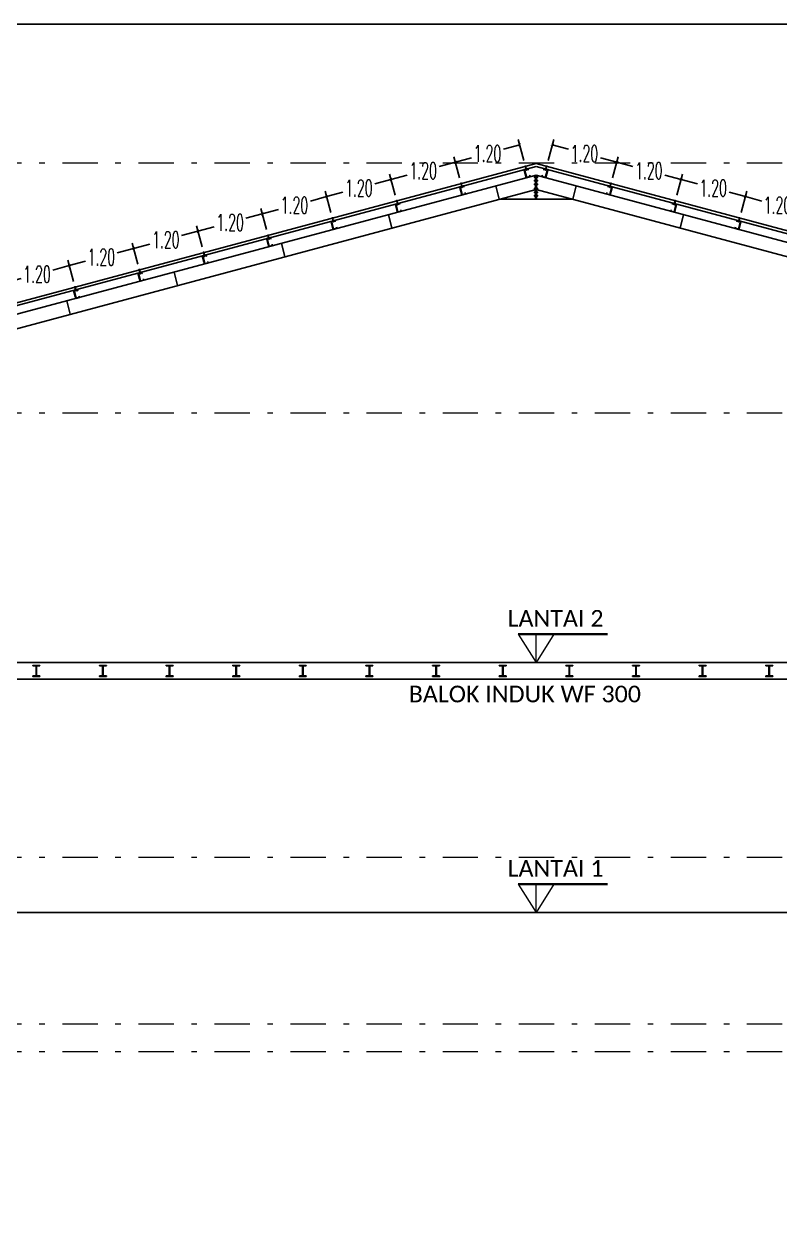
# Model space of a CAD drawing. Header units: millimetres. Extents: x 2175 to 3376, y 1504 to 1740.
# Drawn here: x 3038.03 to 3051.65, y 1659.53 to 1681.17 of the extents above; entities that cross this region are included whole.
import ezdxf

# ---------------------------------------------------------------- set-up
doc = ezdxf.new("R2010")
doc.units = ezdxf.units.MM
doc.linetypes.add('DASHDOT2', pattern=[12.7, 6.35, -3.175, 0, -3.175])
doc.linetypes.add('DASHED', pattern=[19.05, 12.7, -6.35])
for name, color, linetype in [('A', 7, 'Continuous'), ('GR', 7, 'Continuous'), ('KOP TEKS', 1, 'Continuous'), ('SUNGAI', 150, 'Continuous'), ('TEXT', 7, 'Continuous')]:
    doc.layers.add(name, color=color, linetype=linetype)
doc.layers.add('Garis Dim', color=131, linetype='DASHED', lineweight=9)
doc.layers.add('TANGGA', color=223, linetype='Continuous', lineweight=9)
doc.styles.add('-DIM2', font='simplex.shx', dxfattribs={"width": 0.55})
doc.styles.get("Standard").update_dxf_attribs({"font": 'arial.ttf'})
doc.dimstyles.new('DIMENSI POTONGAN', dxfattribs={"dimtxt": 0.3, "dimasz": 0.05, "dimexe": 0.1, "dimexo": 0.1, "dimgap": 0.05, "dimtad": 0, "dimtih": 1, "dimtoh": 1, "dimrnd": 0.0025, "dimzin": 0, "dimdsep": 46, "dimtxsty": '-DIM2', "dimblk": 'ARCHTICK', "dimcen": 0.1, "dimclrd": 1, "dimclre": 1, "dimclrt": 2, "dimadec": 0, "dimazin": 0, "dimtfac": 1, "dimtofl": 0, "dimtmove": 0, "dimatfit": 3, "dimldrblk": 'ARCHTICK', "dimfxl": 0.18, "dimtolj": 1, "dimtzin": 0, "dimarcsym": 0})

# ---------------------------------------------------------------- blocks, each defined once
blk = doc.blocks.new('_ArchTick')
at = {"color": 0, "linetype": 'ByBlock', "const_width": 0.15}
blk.add_lwpolyline([(-0.5, -0.5), (0.5, 0.5)], dxfattribs=at)
blk = doc.blocks.new('*D970')
at = {"layer": 'Defpoints', "color": 0, "transparency": 16777216}
for p in [(3045.799, 1678.685), (3047.059, 1678.616), (3045.9, 1678.306)]:
    blk.add_point(p, dxfattribs=at)
at = {"layer": 'TANGGA', "color": 1, "lineweight": -2, "transparency": 16777216}
for p, q in [((3046.958, 1678.996), (3046.664, 1678.917)), ((3047.034, 1678.713), (3046.932, 1679.092)), ((3045.874, 1678.402), (3045.773, 1678.782)), ((3045.799, 1678.685), (3046.092, 1678.764))]:
    blk.add_line(p, q, dxfattribs=at)
at = {"layer": 'TANGGA', "color": 1, "lineweight": -2, "transparency": 16777216, "xscale": 0.05, "yscale": 0.05, "zscale": 0.05}
for p, rotation in [((3046.958, 1678.996), 15.00000000002441), ((3045.799, 1678.685), 195.0000000000244)]:
    blk.add_blockref('_ArchTick', p, dxfattribs=dict(at, rotation=rotation))
at = {"layer": 'TANGGA', "color": 2, "transparency": 16777216, "insert": (3046.378, 1678.84), "char_height": 0.3, "attachment_point": 5, "style": '-DIM2'}
blk.add_mtext('\\A1;1.20', dxfattribs=at)
blk = doc.blocks.new('*D971')
at = {"layer": 'Defpoints', "color": 0, "transparency": 16777216}
for p in [(3044.639, 1678.375), (3045.9, 1678.306), (3044.741, 1677.995)]:
    blk.add_point(p, dxfattribs=at)
at = {"layer": 'TANGGA', "color": 1, "lineweight": -2, "transparency": 16777216}
for p, q in [((3045.874, 1678.402), (3045.773, 1678.782)), ((3045.799, 1678.685), (3045.505, 1678.606)), ((3044.715, 1678.092), (3044.614, 1678.471)), ((3044.639, 1678.375), (3044.933, 1678.453))]:
    blk.add_line(p, q, dxfattribs=at)
at = {"layer": 'TANGGA', "color": 1, "lineweight": -2, "transparency": 16777216, "xscale": 0.05, "yscale": 0.05, "zscale": 0.05}
for p, rotation in [((3045.799, 1678.685), 15.00000000000346), ((3044.639, 1678.375), 195.0000000000034)]:
    blk.add_blockref('_ArchTick', p, dxfattribs=dict(at, rotation=rotation))
at = {"layer": 'TANGGA', "color": 2, "transparency": 16777216, "insert": (3045.219, 1678.53), "char_height": 0.3, "attachment_point": 5, "style": '-DIM2'}
blk.add_mtext('\\A1;1.20', dxfattribs=at)
blk = doc.blocks.new('*D972')
at = {"layer": 'Defpoints', "color": 0, "transparency": 16777216}
for p in [(3043.48, 1678.064), (3044.741, 1677.995), (3043.582, 1677.684)]:
    blk.add_point(p, dxfattribs=at)
at = {"layer": 'TANGGA', "color": 1, "lineweight": -2, "transparency": 16777216}
for p, q in [((3044.639, 1678.375), (3044.346, 1678.296)), ((3044.715, 1678.092), (3044.614, 1678.471)), ((3043.556, 1677.781), (3043.454, 1678.161)), ((3043.48, 1678.064), (3043.774, 1678.143))]:
    blk.add_line(p, q, dxfattribs=at)
at = {"layer": 'TANGGA', "color": 1, "lineweight": -2, "transparency": 16777216, "xscale": 0.05, "yscale": 0.05, "zscale": 0.05}
for p, rotation in [((3044.639, 1678.375), 15.00000000000346), ((3043.48, 1678.064), 195.0000000000034)]:
    blk.add_blockref('_ArchTick', p, dxfattribs=dict(at, rotation=rotation))
at = {"layer": 'TANGGA', "color": 2, "transparency": 16777216, "insert": (3044.06, 1678.219), "char_height": 0.3, "attachment_point": 5, "style": '-DIM2'}
blk.add_mtext('\\A1;1.20', dxfattribs=at)
blk = doc.blocks.new('*D973')
at = {"layer": 'Defpoints', "color": 0, "transparency": 16777216}
for p in [(3042.321, 1677.753), (3043.582, 1677.684), (3042.423, 1677.374)]:
    blk.add_point(p, dxfattribs=at)
at = {"layer": 'TANGGA', "color": 1, "lineweight": -2, "transparency": 16777216}
for p, q in [((3043.48, 1678.064), (3043.187, 1677.985)), ((3043.556, 1677.781), (3043.454, 1678.161)), ((3042.397, 1677.47), (3042.295, 1677.85)), ((3042.321, 1677.753), (3042.615, 1677.832))]:
    blk.add_line(p, q, dxfattribs=at)
at = {"layer": 'TANGGA', "color": 1, "lineweight": -2, "transparency": 16777216, "xscale": 0.05, "yscale": 0.05, "zscale": 0.05}
for p, rotation in [((3043.48, 1678.064), 15.00000000002441), ((3042.321, 1677.753), 195.0000000000244)]:
    blk.add_blockref('_ArchTick', p, dxfattribs=dict(at, rotation=rotation))
at = {"layer": 'TANGGA', "color": 2, "transparency": 16777216, "insert": (3042.901, 1677.909), "char_height": 0.3, "attachment_point": 5, "style": '-DIM2'}
blk.add_mtext('\\A1;1.20', dxfattribs=at)
blk = doc.blocks.new('*D974')
at = {"layer": 'Defpoints', "color": 0, "transparency": 16777216}
for p in [(3041.162, 1677.443), (3042.423, 1677.374), (3041.264, 1677.063)]:
    blk.add_point(p, dxfattribs=at)
at = {"layer": 'TANGGA', "color": 1, "lineweight": -2, "transparency": 16777216}
for p, q in [((3042.397, 1677.47), (3042.295, 1677.85)), ((3042.321, 1677.753), (3042.027, 1677.675)), ((3041.238, 1677.16), (3041.136, 1677.539)), ((3041.162, 1677.443), (3041.456, 1677.522))]:
    blk.add_line(p, q, dxfattribs=at)
at = {"layer": 'TANGGA', "color": 1, "lineweight": -2, "transparency": 16777216, "xscale": 0.05, "yscale": 0.05, "zscale": 0.05}
for p, rotation in [((3042.321, 1677.753), 15.00000000000346), ((3041.162, 1677.443), 195.0000000000034)]:
    blk.add_blockref('_ArchTick', p, dxfattribs=dict(at, rotation=rotation))
at = {"layer": 'TANGGA', "color": 2, "transparency": 16777216, "insert": (3041.742, 1677.598), "char_height": 0.3, "attachment_point": 5, "style": '-DIM2'}
blk.add_mtext('\\A1;1.20', dxfattribs=at)
blk = doc.blocks.new('*D975')
at = {"layer": 'Defpoints', "color": 0, "transparency": 16777216}
for p in [(3040.003, 1677.132), (3041.264, 1677.063), (3040.105, 1676.753)]:
    blk.add_point(p, dxfattribs=at)
at = {"layer": 'TANGGA', "color": 1, "lineweight": -2, "transparency": 16777216}
for p, q in [((3041.162, 1677.443), (3040.868, 1677.364)), ((3041.238, 1677.16), (3041.136, 1677.539)), ((3040.079, 1676.849), (3039.977, 1677.229)), ((3040.003, 1677.132), (3040.297, 1677.211))]:
    blk.add_line(p, q, dxfattribs=at)
at = {"layer": 'TANGGA', "color": 1, "lineweight": -2, "transparency": 16777216, "xscale": 0.05, "yscale": 0.05, "zscale": 0.05}
for p, rotation in [((3041.162, 1677.443), 15.00000000000346), ((3040.003, 1677.132), 195.0000000000034)]:
    blk.add_blockref('_ArchTick', p, dxfattribs=dict(at, rotation=rotation))
at = {"layer": 'TANGGA', "color": 2, "transparency": 16777216, "insert": (3040.583, 1677.288), "char_height": 0.3, "attachment_point": 5, "style": '-DIM2'}
blk.add_mtext('\\A1;1.20', dxfattribs=at)
blk = doc.blocks.new('*D976')
at = {"layer": 'Defpoints', "color": 0, "transparency": 16777216}
for p in [(3038.844, 1676.822), (3040.105, 1676.753), (3038.946, 1676.442)]:
    blk.add_point(p, dxfattribs=at)
at = {"layer": 'TANGGA', "color": 1, "lineweight": -2, "transparency": 16777216}
for p, q in [((3040.079, 1676.849), (3039.977, 1677.229)), ((3040.003, 1677.132), (3039.709, 1677.054)), ((3038.92, 1676.539), (3038.818, 1676.918)), ((3038.844, 1676.822), (3039.138, 1676.9))]:
    blk.add_line(p, q, dxfattribs=at)
at = {"layer": 'TANGGA', "color": 1, "lineweight": -2, "transparency": 16777216, "xscale": 0.05, "yscale": 0.05, "zscale": 0.05}
for p, rotation in [((3040.003, 1677.132), 15.00000000000346), ((3038.844, 1676.822), 195.0000000000034)]:
    blk.add_blockref('_ArchTick', p, dxfattribs=dict(at, rotation=rotation))
at = {"layer": 'TANGGA', "color": 2, "transparency": 16777216, "insert": (3039.423, 1676.977), "char_height": 0.3, "attachment_point": 5, "style": '-DIM2'}
blk.add_mtext('\\A1;1.20', dxfattribs=at)
blk = doc.blocks.new('*D977')
at = {"layer": 'Defpoints', "color": 0, "transparency": 16777216}
for p in [(3037.685, 1676.511), (3038.946, 1676.442), (3037.787, 1676.132)]:
    blk.add_point(p, dxfattribs=at)
at = {"layer": 'TANGGA', "color": 1, "lineweight": -2, "transparency": 16777216}
for p, q in [((3038.844, 1676.822), (3038.55, 1676.743)), ((3038.92, 1676.539), (3038.818, 1676.918)), ((3037.761, 1676.228), (3037.659, 1676.608)), ((3037.685, 1676.511), (3037.979, 1676.59))]:
    blk.add_line(p, q, dxfattribs=at)
at = {"layer": 'TANGGA', "color": 1, "lineweight": -2, "transparency": 16777216, "xscale": 0.05, "yscale": 0.05, "zscale": 0.05}
for p, rotation in [((3038.844, 1676.822), 15.00000000002441), ((3037.685, 1676.511), 195.0000000000244)]:
    blk.add_blockref('_ArchTick', p, dxfattribs=dict(at, rotation=rotation))
at = {"layer": 'TANGGA', "color": 2, "transparency": 16777216, "insert": (3038.264, 1676.666), "char_height": 0.3, "attachment_point": 5, "style": '-DIM2'}
blk.add_mtext('\\A1;1.20', dxfattribs=at)
blk = doc.blocks.new('*D829')
at = {"layer": 'Defpoints', "color": 0, "transparency": 16777216}
for p in [(3047.443, 1678.616), (3048.704, 1678.685), (3048.602, 1678.306)]:
    blk.add_point(p, dxfattribs=at)
at = {"layer": 'TANGGA', "color": 1, "lineweight": -2, "transparency": 16777216}
for p, q in [((3047.469, 1678.713), (3047.57, 1679.092)), ((3047.544, 1678.996), (3047.838, 1678.917)), ((3048.704, 1678.685), (3048.41, 1678.764)), ((3048.628, 1678.402), (3048.729, 1678.782))]:
    blk.add_line(p, q, dxfattribs=at)
at = {"layer": 'TANGGA', "color": 1, "lineweight": -2, "transparency": 16777216, "xscale": 0.05, "yscale": 0.05, "zscale": 0.05}
for p, rotation in [((3047.544, 1678.996), 164.9999999999756), ((3048.704, 1678.685), 344.9999999999756)]:
    blk.add_blockref('_ArchTick', p, dxfattribs=dict(at, rotation=rotation))
at = {"layer": 'TANGGA', "color": 2, "transparency": 16777216, "insert": (3048.124, 1678.84), "char_height": 0.3, "attachment_point": 5, "style": '-DIM2'}
blk.add_mtext('\\A1;1.20', dxfattribs=at)
blk = doc.blocks.new('*D830')
at = {"layer": 'Defpoints', "color": 0, "transparency": 16777216}
for p in [(3048.602, 1678.306), (3049.863, 1678.375), (3049.761, 1677.995)]:
    blk.add_point(p, dxfattribs=at)
at = {"layer": 'TANGGA', "color": 1, "lineweight": -2, "transparency": 16777216}
for p, q in [((3048.628, 1678.402), (3048.729, 1678.782)), ((3048.704, 1678.685), (3048.997, 1678.606)), ((3049.863, 1678.375), (3049.569, 1678.453)), ((3049.787, 1678.092), (3049.889, 1678.471))]:
    blk.add_line(p, q, dxfattribs=at)
at = {"layer": 'TANGGA', "color": 1, "lineweight": -2, "transparency": 16777216, "xscale": 0.05, "yscale": 0.05, "zscale": 0.05}
for p, rotation in [((3048.704, 1678.685), 164.9999999999965), ((3049.863, 1678.375), 344.9999999999965)]:
    blk.add_blockref('_ArchTick', p, dxfattribs=dict(at, rotation=rotation))
at = {"layer": 'TANGGA', "color": 2, "transparency": 16777216, "insert": (3049.283, 1678.53), "char_height": 0.3, "attachment_point": 5, "style": '-DIM2'}
blk.add_mtext('\\A1;1.20', dxfattribs=at)
blk = doc.blocks.new('*D831')
at = {"layer": 'Defpoints', "color": 0, "transparency": 16777216}
for p in [(3051.022, 1678.064), (3049.761, 1677.995), (3050.92, 1677.684)]:
    blk.add_point(p, dxfattribs=at)
at = {"layer": 'TANGGA', "color": 1, "lineweight": -2, "transparency": 16777216}
for p, q in [((3049.787, 1678.092), (3049.889, 1678.471)), ((3049.863, 1678.375), (3050.157, 1678.296)), ((3051.022, 1678.064), (3050.728, 1678.143)), ((3050.946, 1677.781), (3051.048, 1678.161))]:
    blk.add_line(p, q, dxfattribs=at)
at = {"layer": 'TANGGA', "color": 1, "lineweight": -2, "transparency": 16777216, "xscale": 0.05, "yscale": 0.05, "zscale": 0.05}
for p, rotation in [((3049.863, 1678.375), 164.9999999999965), ((3051.022, 1678.064), 344.9999999999965)]:
    blk.add_blockref('_ArchTick', p, dxfattribs=dict(at, rotation=rotation))
at = {"layer": 'TANGGA', "color": 2, "transparency": 16777216, "insert": (3050.442, 1678.219), "char_height": 0.3, "attachment_point": 5, "style": '-DIM2'}
blk.add_mtext('\\A1;1.20', dxfattribs=at)
blk = doc.blocks.new('*D832')
at = {"layer": 'Defpoints', "color": 0, "transparency": 16777216}
for p in [(3050.92, 1677.684), (3052.181, 1677.753), (3052.079, 1677.374)]:
    blk.add_point(p, dxfattribs=at)
at = {"layer": 'TANGGA', "color": 1, "lineweight": -2, "transparency": 16777216}
for p, q in [((3050.946, 1677.781), (3051.048, 1678.161)), ((3051.022, 1678.064), (3051.316, 1677.985)), ((3052.105, 1677.47), (3052.207, 1677.85)), ((3052.181, 1677.753), (3051.887, 1677.832))]:
    blk.add_line(p, q, dxfattribs=at)
at = {"layer": 'TANGGA', "color": 1, "lineweight": -2, "transparency": 16777216, "xscale": 0.05, "yscale": 0.05, "zscale": 0.05}
for p, rotation in [((3051.022, 1678.064), 164.9999999999756), ((3052.181, 1677.753), 344.9999999999756)]:
    blk.add_blockref('_ArchTick', p, dxfattribs=dict(at, rotation=rotation))
at = {"layer": 'TANGGA', "color": 2, "transparency": 16777216, "insert": (3051.601, 1677.909), "char_height": 0.3, "attachment_point": 5, "style": '-DIM2'}
blk.add_mtext('\\A1;1.20', dxfattribs=at)
blk = doc.blocks.new('BLK150')
at = {"layer": 'KOP TEKS', "color": 232}
for p, q in [((12566.28, -658.52), (12566.155, -658.52)), ((12566.212, -658.7), (12566.212, -658.52)), ((12566.222, -658.61), (12566.212, -658.61)), ((12566.222, -658.7), (12566.222, -658.52)), ((12566.28, -658.52), (12566.28, -658.51)), ((12566.155, -658.7), (12566.28, -658.7)), ((12566.28, -658.71), (12566.28, -658.7))]:
    blk.add_line(p, q, dxfattribs=at)
for points in [[(12566.28, -658.51), (12566.155, -658.51), (12566.155, -658.52)], [(12566.155, -658.7), (12566.155, -658.71), (12566.28, -658.71)]]:
    blk.add_lwpolyline(points, dxfattribs=at)

msp = doc.modelspace()

# ---------------------------------------------------------------- linework, layer by layer
for p, q in [((3047.036, 1678.551), (3047.066, 1678.441)), ((3047.036, 1678.551), (3047.066, 1678.441)), ((3047.036, 1678.551), (3047.066, 1678.441)), ((3047.036, 1678.551), (3047.066, 1678.441)), ((3047.036, 1678.551), (3047.075, 1678.406)), ((3047.039, 1678.54), (3047.045, 1678.542)), ((3047.039, 1678.541), (3047.075, 1678.406)), ((3047.039, 1678.541), (3047.075, 1678.406)), ((3047.039, 1678.541), (3047.075, 1678.406)), ((3047.042, 1678.552), (3047.081, 1678.408)), ((3047.046, 1678.549), (3047.103, 1678.564)), ((3047.046, 1678.549), (3047.083, 1678.411)), ((3047.103, 1678.564), (3047.109, 1678.543)), ((3047.105, 1678.569), (3047.112, 1678.544)), ((3047.109, 1678.543), (3047.112, 1678.544)), ((3047.397, 1678.569), (3047.391, 1678.544)), ((3047.393, 1678.543), (3047.391, 1678.544)), ((3047.399, 1678.564), (3047.393, 1678.543)), ((3047.456, 1678.549), (3047.399, 1678.564)), ((3047.456, 1678.549), (3047.419, 1678.411)), ((3047.46, 1678.552), (3047.421, 1678.408)), ((3047.466, 1678.551), (3047.427, 1678.406)), ((3047.463, 1678.541), (3047.427, 1678.406)), ((3047.463, 1678.541), (3047.427, 1678.406)), ((3047.463, 1678.541), (3047.427, 1678.406)), ((3047.466, 1678.551), (3047.437, 1678.441)), ((3047.466, 1678.551), (3047.437, 1678.441)), ((3047.466, 1678.551), (3047.437, 1678.441)), ((3047.466, 1678.551), (3047.437, 1678.441)), ((3047.463, 1678.54), (3047.457, 1678.542)), ((3047.083, 1678.411), (3047.14, 1678.426)), ((3047.134, 1678.447), (3047.137, 1678.448)), ((3047.134, 1678.447), (3047.14, 1678.426)), ((3047.137, 1678.448), (3047.144, 1678.424)), ((3047.243, 1678.452), (3047.243, 1678.017)), ((3047.251, 1678.454), (3047.251, 1678.017)), ((3047.26, 1678.452), (3047.26, 1678.017)), ((3047.365, 1678.448), (3047.359, 1678.424)), ((3047.368, 1678.447), (3047.362, 1678.426)), ((3047.419, 1678.411), (3047.362, 1678.426)), ((3047.368, 1678.447), (3047.365, 1678.448)), ((3045.877, 1678.24), (3045.907, 1678.13)), ((3045.877, 1678.24), (3045.907, 1678.13)), ((3045.877, 1678.24), (3045.907, 1678.13)), ((3045.877, 1678.24), (3045.907, 1678.13)), ((3045.877, 1678.24), (3045.916, 1678.095)), ((3045.88, 1678.23), (3045.886, 1678.231)), ((3045.88, 1678.231), (3045.916, 1678.095)), ((3045.88, 1678.231), (3045.916, 1678.095)), ((3045.88, 1678.231), (3045.916, 1678.095)), ((3045.883, 1678.242), (3045.922, 1678.097)), ((3045.887, 1678.239), (3045.944, 1678.254)), ((3045.887, 1678.239), (3045.924, 1678.101)), ((3045.924, 1678.101), (3045.981, 1678.116)), ((3045.944, 1678.254), (3045.95, 1678.232)), ((3045.946, 1678.258), (3045.953, 1678.233)), ((3045.95, 1678.232), (3045.953, 1678.233)), ((3045.975, 1678.137), (3045.978, 1678.138)), ((3045.975, 1678.137), (3045.981, 1678.116)), ((3045.978, 1678.138), (3045.984, 1678.114)), ((3046.529, 1678.26), (3046.589, 1678.017)), ((3047.974, 1678.26), (3047.913, 1678.017)), ((3047.974, 1678.26), (3047.913, 1678.017)), ((3048.524, 1678.138), (3048.518, 1678.114)), ((3048.527, 1678.137), (3048.521, 1678.116)), ((3048.578, 1678.101), (3048.521, 1678.116)), ((3048.527, 1678.137), (3048.524, 1678.138)), ((3048.556, 1678.258), (3048.55, 1678.233)), ((3048.553, 1678.232), (3048.55, 1678.233)), ((3048.558, 1678.254), (3048.553, 1678.232)), ((3048.615, 1678.239), (3048.558, 1678.254)), ((3048.615, 1678.239), (3048.578, 1678.101)), ((3048.619, 1678.242), (3048.581, 1678.097)), ((3048.625, 1678.24), (3048.586, 1678.095)), ((3048.623, 1678.231), (3048.586, 1678.095)), ((3048.623, 1678.231), (3048.586, 1678.095)), ((3048.623, 1678.231), (3048.586, 1678.095)), ((3048.625, 1678.24), (3048.596, 1678.13)), ((3048.625, 1678.24), (3048.596, 1678.13)), ((3048.625, 1678.24), (3048.596, 1678.13)), ((3048.625, 1678.24), (3048.596, 1678.13)), ((3048.622, 1678.23), (3048.616, 1678.231)), ((3044.718, 1677.93), (3044.747, 1677.82)), ((3044.718, 1677.93), (3044.747, 1677.82)), ((3044.718, 1677.93), (3044.747, 1677.82)), ((3044.718, 1677.93), (3044.747, 1677.82)), ((3044.718, 1677.93), (3044.757, 1677.785)), ((3044.721, 1677.919), (3044.727, 1677.921)), ((3044.721, 1677.92), (3044.757, 1677.785)), ((3044.721, 1677.92), (3044.757, 1677.785)), ((3044.721, 1677.92), (3044.757, 1677.785)), ((3044.724, 1677.931), (3044.763, 1677.786)), ((3044.728, 1677.928), (3044.785, 1677.943)), ((3044.728, 1677.928), (3044.765, 1677.79)), ((3044.785, 1677.943), (3044.79, 1677.922)), ((3044.787, 1677.948), (3044.793, 1677.923)), ((3044.79, 1677.922), (3044.793, 1677.923)), ((3049.715, 1677.948), (3049.709, 1677.923)), ((3049.712, 1677.922), (3049.709, 1677.923)), ((3049.717, 1677.943), (3049.712, 1677.922)), ((3049.774, 1677.928), (3049.717, 1677.943)), ((3049.774, 1677.928), (3049.738, 1677.79)), ((3049.778, 1677.931), (3049.74, 1677.786)), ((3049.784, 1677.93), (3049.745, 1677.785)), ((3049.782, 1677.92), (3049.745, 1677.785)), ((3049.782, 1677.92), (3049.745, 1677.785)), ((3049.782, 1677.92), (3049.745, 1677.785)), ((3049.784, 1677.93), (3049.755, 1677.82)), ((3049.784, 1677.93), (3049.755, 1677.82)), ((3049.784, 1677.93), (3049.755, 1677.82)), ((3049.784, 1677.93), (3049.755, 1677.82)), ((3049.781, 1677.919), (3049.776, 1677.921)), ((3043.569, 1677.617), (3043.626, 1677.632)), ((3043.626, 1677.632), (3043.631, 1677.611)), ((3043.628, 1677.637), (3043.634, 1677.612)), ((3044.597, 1677.742), (3044.657, 1677.499)), ((3044.765, 1677.79), (3044.822, 1677.805)), ((3044.816, 1677.826), (3044.819, 1677.827)), ((3044.816, 1677.826), (3044.822, 1677.805)), ((3044.819, 1677.827), (3044.825, 1677.803)), ((3049.683, 1677.827), (3049.677, 1677.803)), ((3049.686, 1677.826), (3049.68, 1677.805)), ((3049.738, 1677.79), (3049.68, 1677.805)), ((3049.686, 1677.826), (3049.683, 1677.827)), ((3049.905, 1677.742), (3049.845, 1677.499)), ((3050.875, 1677.637), (3050.868, 1677.612)), ((3050.876, 1677.632), (3050.871, 1677.611)), ((3050.934, 1677.617), (3050.876, 1677.632)), ((3043.559, 1677.619), (3043.588, 1677.509)), ((3043.559, 1677.619), (3043.588, 1677.509)), ((3043.559, 1677.619), (3043.588, 1677.509)), ((3043.559, 1677.619), (3043.588, 1677.509)), ((3043.559, 1677.619), (3043.598, 1677.474)), ((3043.561, 1677.61), (3043.598, 1677.474)), ((3043.561, 1677.61), (3043.598, 1677.474)), ((3043.561, 1677.61), (3043.598, 1677.474)), ((3043.562, 1677.608), (3043.568, 1677.61)), ((3043.565, 1677.621), (3043.603, 1677.476)), ((3043.569, 1677.617), (3043.606, 1677.479)), ((3043.606, 1677.479), (3043.663, 1677.494)), ((3043.631, 1677.611), (3043.634, 1677.612)), ((3043.657, 1677.516), (3043.66, 1677.516)), ((3043.657, 1677.516), (3043.663, 1677.494)), ((3043.66, 1677.516), (3043.666, 1677.493)), ((3050.842, 1677.516), (3050.836, 1677.493)), ((3050.845, 1677.516), (3050.84, 1677.494)), ((3050.897, 1677.479), (3050.84, 1677.494)), ((3050.845, 1677.516), (3050.842, 1677.516)), ((3050.871, 1677.611), (3050.868, 1677.612)), ((3050.934, 1677.617), (3050.897, 1677.479)), ((3050.938, 1677.621), (3050.899, 1677.476)), ((3050.943, 1677.619), (3050.905, 1677.474)), ((3050.941, 1677.61), (3050.905, 1677.474)), ((3050.941, 1677.61), (3050.905, 1677.474)), ((3050.941, 1677.61), (3050.905, 1677.474)), ((3050.943, 1677.619), (3050.914, 1677.509)), ((3050.943, 1677.619), (3050.914, 1677.509)), ((3050.943, 1677.619), (3050.914, 1677.509)), ((3050.943, 1677.619), (3050.914, 1677.509)), ((3050.94, 1677.608), (3050.935, 1677.61)), ((3042.4, 1677.309), (3042.429, 1677.199)), ((3042.4, 1677.309), (3042.429, 1677.199)), ((3042.4, 1677.309), (3042.429, 1677.199)), ((3042.4, 1677.309), (3042.429, 1677.199)), ((3042.4, 1677.309), (3042.438, 1677.164)), ((3042.402, 1677.299), (3042.438, 1677.164)), ((3042.402, 1677.299), (3042.438, 1677.164)), ((3042.402, 1677.299), (3042.438, 1677.164)), ((3042.403, 1677.298), (3042.408, 1677.299)), ((3042.406, 1677.31), (3042.444, 1677.165)), ((3042.41, 1677.307), (3042.467, 1677.322)), ((3042.41, 1677.307), (3042.446, 1677.169)), ((3042.467, 1677.322), (3042.472, 1677.301)), ((3042.468, 1677.326), (3042.475, 1677.301)), ((3042.472, 1677.301), (3042.475, 1677.301)), ((3042.498, 1677.205), (3042.501, 1677.206)), ((3042.498, 1677.205), (3042.503, 1677.184)), ((3042.501, 1677.206), (3042.507, 1677.182)), ((3042.665, 1677.224), (3042.725, 1676.982)), ((3041.241, 1676.998), (3041.27, 1676.888)), ((3041.241, 1676.998), (3041.27, 1676.888)), ((3041.241, 1676.998), (3041.27, 1676.888)), ((3041.241, 1676.998), (3041.27, 1676.888)), ((3041.241, 1676.998), (3041.279, 1676.853)), ((3041.243, 1676.988), (3041.279, 1676.853)), ((3041.243, 1676.988), (3041.279, 1676.853)), ((3041.243, 1676.988), (3041.279, 1676.853)), ((3041.244, 1676.987), (3041.249, 1676.989)), ((3041.246, 1677), (3041.285, 1676.855)), ((3041.25, 1676.996), (3041.307, 1677.011)), ((3041.25, 1676.996), (3041.287, 1676.858)), ((3041.307, 1677.011), (3041.313, 1676.99)), ((3041.309, 1677.016), (3041.316, 1676.991)), ((3041.313, 1676.99), (3041.316, 1676.991)), ((3042.446, 1677.169), (3042.503, 1677.184)), ((3041.287, 1676.858), (3041.344, 1676.873)), ((3041.339, 1676.895), (3041.342, 1676.895)), ((3041.339, 1676.895), (3041.344, 1676.873)), ((3041.342, 1676.895), (3041.348, 1676.871)), ((3040.082, 1676.687), (3040.111, 1676.577)), ((3040.082, 1676.687), (3040.111, 1676.577)), ((3040.082, 1676.687), (3040.111, 1676.577)), ((3040.082, 1676.687), (3040.111, 1676.577)), ((3040.082, 1676.687), (3040.12, 1676.543)), ((3040.084, 1676.677), (3040.09, 1676.678)), ((3040.084, 1676.678), (3040.12, 1676.542)), ((3040.084, 1676.678), (3040.12, 1676.542)), ((3040.084, 1676.678), (3040.12, 1676.542)), ((3040.087, 1676.689), (3040.126, 1676.544)), ((3040.091, 1676.686), (3040.148, 1676.701)), ((3040.091, 1676.686), (3040.128, 1676.548)), ((3040.128, 1676.548), (3040.185, 1676.563)), ((3040.148, 1676.701), (3040.154, 1676.679)), ((3040.15, 1676.705), (3040.157, 1676.68)), ((3040.154, 1676.679), (3040.157, 1676.68)), ((3040.18, 1676.584), (3040.182, 1676.585)), ((3040.18, 1676.584), (3040.185, 1676.563)), ((3040.182, 1676.585), (3040.189, 1676.561)), ((3040.733, 1676.707), (3040.793, 1676.464)), ((3038.922, 1676.377), (3038.952, 1676.267)), ((3038.922, 1676.377), (3038.952, 1676.267)), ((3038.922, 1676.377), (3038.952, 1676.267)), ((3038.922, 1676.377), (3038.952, 1676.267)), ((3038.922, 1676.377), (3038.961, 1676.232)), ((3038.925, 1676.366), (3038.931, 1676.368)), ((3038.925, 1676.367), (3038.961, 1676.232)), ((3038.925, 1676.367), (3038.961, 1676.232)), ((3038.925, 1676.367), (3038.961, 1676.232)), ((3038.928, 1676.378), (3038.967, 1676.233)), ((3038.932, 1676.375), (3038.989, 1676.39)), ((3038.932, 1676.375), (3038.969, 1676.237)), ((3038.989, 1676.39), (3038.995, 1676.369)), ((3038.991, 1676.395), (3038.998, 1676.37)), ((3038.995, 1676.369), (3038.998, 1676.37)), ((3038.801, 1676.189), (3038.862, 1675.946)), ((3038.969, 1676.237), (3039.026, 1676.252)), ((3039.02, 1676.273), (3039.023, 1676.274)), ((3039.02, 1676.273), (3039.026, 1676.252)), ((3039.023, 1676.274), (3039.03, 1676.25))]:
    msp.add_line(p, q)
for points in [[(3047.051, 1678.61), (3047.071, 1678.615), (3047.072, 1678.612), (3047.052, 1678.607)], [(3047.054, 1678.615), (3047.064, 1678.618), (3047.065, 1678.614), (3047.055, 1678.611)], [(3047.06, 1678.609), (3047.063, 1678.61), (3047.08, 1678.544), (3047.077, 1678.543)], [(3047.442, 1678.609), (3047.439, 1678.61), (3047.422, 1678.544), (3047.425, 1678.543)], [(3047.451, 1678.61), (3047.431, 1678.615), (3047.43, 1678.612), (3047.45, 1678.607)], [(3047.448, 1678.615), (3047.438, 1678.618), (3047.437, 1678.614), (3047.447, 1678.611)], [(3045.892, 1678.299), (3045.912, 1678.305), (3045.913, 1678.301), (3045.893, 1678.296)], [(3045.895, 1678.304), (3045.905, 1678.307), (3045.906, 1678.303), (3045.896, 1678.301)], [(3045.901, 1678.298), (3045.904, 1678.299), (3045.921, 1678.233), (3045.918, 1678.232)], [(3047.268, 1678.409), (3047.222, 1678.409), (3047.222, 1678.42), (3047.268, 1678.42)], [(3047.268, 1678.347), (3047.222, 1678.347), (3047.222, 1678.357), (3047.268, 1678.357)], [(3047.268, 1678.28), (3047.222, 1678.28), (3047.222, 1678.291), (3047.268, 1678.291)], [(3047.234, 1678.402), (3047.242, 1678.402), (3047.242, 1678.428), (3047.234, 1678.428)], [(3047.234, 1678.409), (3047.28, 1678.409), (3047.28, 1678.42), (3047.234, 1678.42)], [(3047.234, 1678.339), (3047.242, 1678.339), (3047.242, 1678.365), (3047.234, 1678.365)], [(3047.234, 1678.347), (3047.28, 1678.347), (3047.28, 1678.357), (3047.234, 1678.357)], [(3047.234, 1678.273), (3047.242, 1678.273), (3047.242, 1678.299), (3047.234, 1678.299)], [(3047.234, 1678.28), (3047.28, 1678.28), (3047.28, 1678.291), (3047.234, 1678.291)], [(3047.243, 1678.402), (3047.235, 1678.402), (3047.235, 1678.428), (3047.243, 1678.428)], [(3047.243, 1678.339), (3047.235, 1678.339), (3047.235, 1678.365), (3047.243, 1678.365)], [(3047.243, 1678.273), (3047.235, 1678.273), (3047.235, 1678.299), (3047.243, 1678.299)], [(3047.259, 1678.402), (3047.268, 1678.402), (3047.268, 1678.428), (3047.259, 1678.428)], [(3047.259, 1678.339), (3047.268, 1678.339), (3047.268, 1678.365), (3047.259, 1678.365)], [(3047.259, 1678.273), (3047.268, 1678.273), (3047.268, 1678.299), (3047.259, 1678.299)], [(3047.268, 1678.402), (3047.26, 1678.402), (3047.26, 1678.428), (3047.268, 1678.428)], [(3047.268, 1678.339), (3047.26, 1678.339), (3047.26, 1678.365), (3047.268, 1678.365)], [(3047.268, 1678.273), (3047.26, 1678.273), (3047.26, 1678.299), (3047.268, 1678.299)], [(3048.601, 1678.298), (3048.598, 1678.299), (3048.581, 1678.233), (3048.585, 1678.232)], [(3048.61, 1678.299), (3048.59, 1678.305), (3048.589, 1678.301), (3048.61, 1678.296)], [(3048.607, 1678.304), (3048.597, 1678.307), (3048.596, 1678.303), (3048.606, 1678.301)], [(3047.268, 1678.214), (3047.222, 1678.214), (3047.222, 1678.203), (3047.268, 1678.203)], [(3047.268, 1678.147), (3047.222, 1678.147), (3047.222, 1678.136), (3047.268, 1678.136)], [(3047.268, 1678.085), (3047.222, 1678.085), (3047.222, 1678.074), (3047.268, 1678.074)], [(3047.234, 1678.221), (3047.242, 1678.221), (3047.242, 1678.195), (3047.234, 1678.195)], [(3047.234, 1678.214), (3047.28, 1678.214), (3047.28, 1678.203), (3047.234, 1678.203)], [(3047.234, 1678.154), (3047.242, 1678.154), (3047.242, 1678.128), (3047.234, 1678.128)], [(3047.234, 1678.147), (3047.28, 1678.147), (3047.28, 1678.136), (3047.234, 1678.136)], [(3047.234, 1678.092), (3047.242, 1678.092), (3047.242, 1678.066), (3047.234, 1678.066)], [(3047.234, 1678.085), (3047.28, 1678.085), (3047.28, 1678.074), (3047.234, 1678.074)], [(3047.243, 1678.221), (3047.235, 1678.221), (3047.235, 1678.195), (3047.243, 1678.195)], [(3047.243, 1678.154), (3047.235, 1678.154), (3047.235, 1678.128), (3047.243, 1678.128)], [(3047.243, 1678.092), (3047.235, 1678.092), (3047.235, 1678.066), (3047.243, 1678.066)], [(3047.259, 1678.221), (3047.268, 1678.221), (3047.268, 1678.195), (3047.259, 1678.195)], [(3047.259, 1678.154), (3047.268, 1678.154), (3047.268, 1678.128), (3047.259, 1678.128)], [(3047.259, 1678.092), (3047.268, 1678.092), (3047.268, 1678.066), (3047.259, 1678.066)], [(3047.268, 1678.221), (3047.26, 1678.221), (3047.26, 1678.195), (3047.268, 1678.195)], [(3047.268, 1678.154), (3047.26, 1678.154), (3047.26, 1678.128), (3047.268, 1678.128)], [(3047.268, 1678.092), (3047.26, 1678.092), (3047.26, 1678.066), (3047.268, 1678.066)], [(3044.733, 1677.989), (3044.753, 1677.994), (3044.754, 1677.991), (3044.734, 1677.985)], [(3044.736, 1677.994), (3044.746, 1677.996), (3044.747, 1677.993), (3044.737, 1677.99)], [(3044.742, 1677.988), (3044.745, 1677.988), (3044.762, 1677.923), (3044.758, 1677.922)], [(3049.761, 1677.988), (3049.757, 1677.988), (3049.74, 1677.923), (3049.744, 1677.922)], [(3049.77, 1677.989), (3049.749, 1677.994), (3049.748, 1677.991), (3049.769, 1677.985)], [(3049.766, 1677.994), (3049.756, 1677.996), (3049.755, 1677.993), (3049.765, 1677.99)], [(3043.574, 1677.678), (3043.594, 1677.683), (3043.595, 1677.68), (3043.574, 1677.675)], [(3043.577, 1677.683), (3043.587, 1677.686), (3043.588, 1677.682), (3043.578, 1677.679)], [(3043.583, 1677.677), (3043.586, 1677.678), (3043.603, 1677.612), (3043.599, 1677.611)], [(3050.92, 1677.677), (3050.916, 1677.678), (3050.9, 1677.612), (3050.903, 1677.611)], [(3050.929, 1677.678), (3050.908, 1677.683), (3050.908, 1677.68), (3050.928, 1677.675)], [(3050.925, 1677.683), (3050.915, 1677.686), (3050.914, 1677.682), (3050.924, 1677.679)], [(3042.414, 1677.368), (3042.435, 1677.373), (3042.436, 1677.369), (3042.415, 1677.364)], [(3042.418, 1677.373), (3042.428, 1677.375), (3042.429, 1677.371), (3042.419, 1677.369)], [(3042.423, 1677.366), (3042.427, 1677.367), (3042.443, 1677.301), (3042.44, 1677.301)], [(3041.255, 1677.057), (3041.276, 1677.062), (3041.276, 1677.059), (3041.256, 1677.054)], [(3041.259, 1677.062), (3041.269, 1677.065), (3041.27, 1677.061), (3041.26, 1677.058)], [(3041.264, 1677.056), (3041.268, 1677.057), (3041.284, 1676.991), (3041.281, 1676.99)], [(3040.096, 1676.747), (3040.116, 1676.752), (3040.117, 1676.748), (3040.097, 1676.743)], [(3040.1, 1676.751), (3040.11, 1676.754), (3040.111, 1676.75), (3040.101, 1676.748)], [(3040.105, 1676.745), (3040.108, 1676.746), (3040.125, 1676.68), (3040.122, 1676.679)], [(3038.937, 1676.436), (3038.957, 1676.441), (3038.958, 1676.438), (3038.938, 1676.433)], [(3038.941, 1676.441), (3038.951, 1676.443), (3038.952, 1676.44), (3038.942, 1676.437)], [(3038.946, 1676.435), (3038.949, 1676.435), (3038.966, 1676.37), (3038.963, 1676.369)]]:
    msp.add_lwpolyline(points, close=True)
for points in [[(3047.077, 1678.543), (3047.08, 1678.537), (3047.08, 1678.544)], [(3047.425, 1678.543), (3047.422, 1678.537), (3047.422, 1678.544)], [(3045.918, 1678.232), (3045.921, 1678.227), (3045.921, 1678.233)], [(3048.585, 1678.232), (3048.581, 1678.227), (3048.581, 1678.233)], [(3044.758, 1677.922), (3044.762, 1677.916), (3044.762, 1677.923)], [(3049.744, 1677.922), (3049.74, 1677.916), (3049.74, 1677.923)], [(3043.599, 1677.611), (3043.603, 1677.606), (3043.603, 1677.612)], [(3050.903, 1677.611), (3050.899, 1677.606), (3050.9, 1677.612)], [(3042.44, 1677.301), (3042.444, 1677.295), (3042.443, 1677.301)], [(3041.281, 1676.99), (3041.285, 1676.984), (3041.284, 1676.991)], [(3040.122, 1676.679), (3040.125, 1676.674), (3040.125, 1676.68)], [(3038.963, 1676.369), (3038.966, 1676.363), (3038.966, 1676.37)]]:
    msp.add_lwpolyline(points)
at = {"layer": 'A'}
for p in [(3047.243, 1678.409), (3047.243, 1678.347), (3047.243, 1678.28), (3047.259, 1678.409), (3047.259, 1678.347), (3047.259, 1678.28), (3047.243, 1678.214), (3047.243, 1678.147), (3047.243, 1678.085), (3047.259, 1678.214), (3047.259, 1678.147), (3047.259, 1678.085)]:
    msp.add_point(p, dxfattribs=at)
at = {"layer": 'Garis Dim', "linetype": 'DASHDOT2', "ltscale": 0.1}
for p, q in [((2996.251, 1678.675), (3070.751, 1678.675)), ((2996.251, 1674.175), (3070.751, 1674.175)), ((2996.251, 1669.675), (3070.751, 1669.675)), ((2996.251, 1666.175), (3070.751, 1666.175)), ((2996.251, 1663.175), (3070.756, 1663.175)), ((2996.251, 1662.675), (3070.756, 1662.675))]:
    msp.add_line(p, q, dxfattribs=at)
at = {"layer": 'GR'}
for p, q in [((3032.476, 1674.701), (3047.251, 1678.66)), ((3032.488, 1674.653), (3047.251, 1678.608)), ((3063.368, 1674.342), (3047.251, 1678.66)), ((3063.355, 1674.294), (3047.251, 1678.608)), ((3032.651, 1674.541), (3047.251, 1678.453)), ((3063.316, 1674.149), (3047.251, 1678.453)), ((3032.901, 1674.349), (3047.251, 1678.194)), ((3063.251, 1673.907), (3047.251, 1678.194)), ((2996.251, 1665.175), (3070.751, 1665.175))]:
    msp.add_line(p, q, dxfattribs=at)
at = {"layer": 'GR', "linetype": 'Continuous'}
msp.add_line((3047.913, 1678.017), (3046.589, 1678.017), dxfattribs=at)
at = {"layer": 'KOP TEKS', "color": 2}
msp.add_lwpolyline([(2985.681, 1681.172), (2985.681, 1615.315), (3078.821, 1615.315), (3078.821, 1681.172)], close=True, dxfattribs=at)
at = {"layer": 'SUNGAI'}
msp.add_lwpolyline([(3032.401, 1669.675), (3062.101, 1669.675), (3062.101, 1669.375), (3032.401, 1669.375)], close=True, dxfattribs=at)
at = {"layer": 'TEXT'}
for p, q in [((3047.105, 1678.569), (3047.036, 1678.551)), ((3047.397, 1678.569), (3047.466, 1678.551)), ((3047.144, 1678.424), (3047.075, 1678.406)), ((3047.359, 1678.424), (3047.427, 1678.406)), ((3045.946, 1678.258), (3045.877, 1678.24)), ((3045.984, 1678.114), (3045.916, 1678.095)), ((3048.518, 1678.114), (3048.586, 1678.095)), ((3048.556, 1678.258), (3048.625, 1678.24)), ((3044.787, 1677.948), (3044.718, 1677.93)), ((3049.715, 1677.948), (3049.784, 1677.93)), ((3043.628, 1677.637), (3043.559, 1677.619)), ((3044.825, 1677.803), (3044.757, 1677.785)), ((3049.677, 1677.803), (3049.745, 1677.785)), ((3050.875, 1677.637), (3050.943, 1677.619)), ((3043.666, 1677.493), (3043.598, 1677.474)), ((3050.836, 1677.493), (3050.905, 1677.474)), ((3042.468, 1677.326), (3042.4, 1677.309)), ((3041.309, 1677.016), (3041.241, 1676.998)), ((3042.507, 1677.182), (3042.438, 1677.164)), ((3041.348, 1676.871), (3041.279, 1676.853)), ((3040.15, 1676.705), (3040.082, 1676.687)), ((3040.189, 1676.561), (3040.12, 1676.542)), ((3038.991, 1676.395), (3038.922, 1676.377)), ((3039.03, 1676.25), (3038.961, 1676.232))]:
    msp.add_line(p, q, dxfattribs=at)
at = {"layer": 'TEXT', "lineweight": 35}
for p, q in [((3048.537, 1670.189), (3046.93, 1670.189)), ((3048.537, 1665.689), (3046.93, 1665.689))]:
    msp.add_line(p, q, dxfattribs=at)
at = {"layer": 'TEXT', "lineweight": 5}
for p, q in [((3046.93, 1670.189), (3047.251, 1669.675)), ((3047.573, 1670.189), (3047.251, 1669.675)), ((3046.93, 1665.689), (3047.251, 1665.175)), ((3047.573, 1665.689), (3047.251, 1665.175))]:
    msp.add_line(p, q, dxfattribs=at)
at = {"layer": 'TEXT', "color": 253, "lineweight": 5}
for p, q in [((3047.251, 1669.675), (3047.251, 1670.189)), ((3047.251, 1665.175), (3047.251, 1665.689))]:
    msp.add_line(p, q, dxfattribs=at)

# ---------------------------------------------------------------- block references
at = {"layer": 'GR'}
for p in [(-9527.966, 2328.135), (-9526.766, 2328.135), (-9525.566, 2328.135), (-9524.366, 2328.135), (-9523.166, 2328.135), (-9521.966, 2328.135), (-9515.966, 2328.135), (-9514.766, 2328.135)]:
    msp.add_blockref('BLK150', p, dxfattribs=at)
at = {"layer": 'GR', "xscale": -1}
for p in [(15611.669, 2328.135), (15612.869, 2328.135), (15614.069, 2328.135), (15615.269, 2328.135)]:
    msp.add_blockref('BLK150', p, dxfattribs=at)

# ---------------------------------------------------------------- texts
at = {"layer": 'TEXT', "char_height": 0.3}
for s, insert, width, attachment_point in [('\\pxqc;{\\fCalibri Light|b0|i0|c0|p34;LANTAI 2}', (3045.932, 1670.622), 3.34191, 1), ('\\pxqc;{\\fCalibri Light|b0|i0|c0|p34;BALOK INDUK WF 300}', (3049.238, 1669.26), 4.37603, 3), ('\\pxqc;{\\fCalibri Light|b0|i0|c0|p34;LANTAI 1}', (3045.932, 1666.122), 3.34191, 1)]:
    msp.add_mtext(s, dxfattribs=dict(at, insert=insert, width=width, attachment_point=attachment_point))

# ---------------------------------------------------------------- dimensions: what is measured, and where the dimension line sits
at = {"layer": 'TANGGA'}
for p1, p2, distance, picture, middle in [((3047.059, 1678.616), (3045.9, 1678.306), -0.393, '*D970', (3046.378, 1678.84)), ((3047.443, 1678.616), (3048.602, 1678.306), 0.393, '*D829', (3048.124, 1678.84)), ((3045.9, 1678.306), (3044.741, 1677.995), -0.393, '*D971', (3045.219, 1678.53)), ((3048.602, 1678.306), (3049.761, 1677.995), 0.393, '*D830', (3049.283, 1678.53)), ((3044.741, 1677.995), (3043.582, 1677.684), -0.393, '*D972', (3044.06, 1678.219)), ((3049.761, 1677.995), (3050.92, 1677.684), 0.393, '*D831', (3050.442, 1678.219)), ((3043.582, 1677.684), (3042.423, 1677.374), -0.393, '*D973', (3042.901, 1677.909)), ((3050.92, 1677.684), (3052.079, 1677.374), 0.393, '*D832', (3051.601, 1677.909)), ((3042.423, 1677.374), (3041.264, 1677.063), -0.393, '*D974', (3041.742, 1677.598)), ((3041.264, 1677.063), (3040.105, 1676.753), -0.393, '*D975', (3040.583, 1677.288)), ((3040.105, 1676.753), (3038.946, 1676.442), -0.393, '*D976', (3039.423, 1676.977)), ((3038.946, 1676.442), (3037.787, 1676.132), -0.393, '*D977', (3038.264, 1676.666))]:
    dim = msp.add_aligned_dim(p1=p1, p2=p2, distance=distance, dimstyle='DIMENSI POTONGAN', dxfattribs=at)
    dim.commit()
    dim.dimension.update_dxf_attribs({"geometry": picture, "text_midpoint": middle})

doc.saveas('drawing.dxf')
